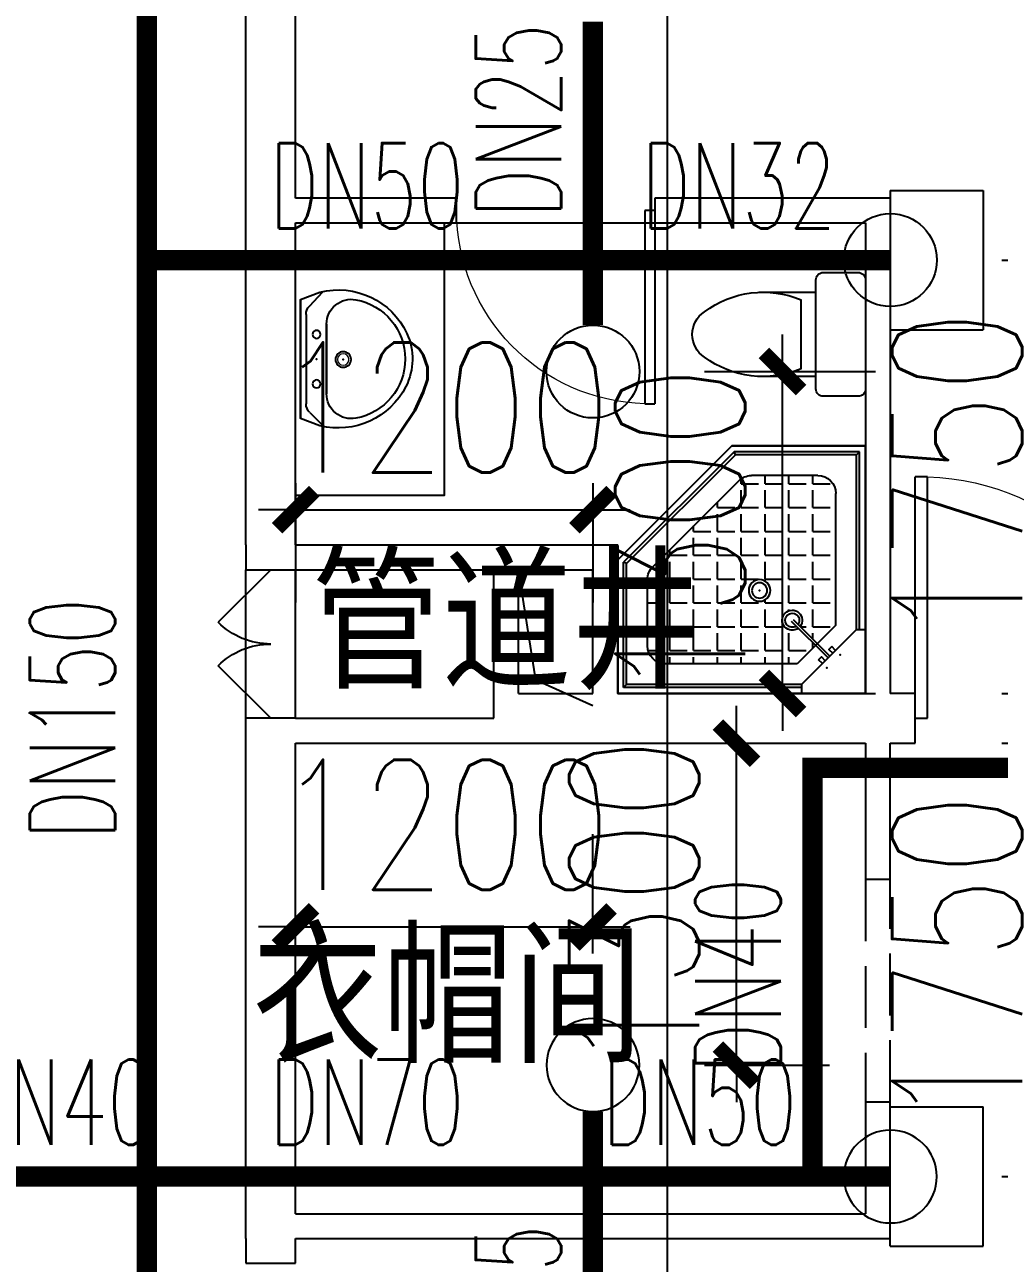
# Model space of a CAD drawing. Extents: x 0 to 2838408, y -923048 to 203859.
# Drawn here: x 2777370 to 2781302, y -674591 to -669591 of the extents above; entities that cross this region are included whole.
import ezdxf

# ---------------------------------------------------------------- set-up
doc = ezdxf.new("R2010")
doc.units = 0
doc.header["$LTSCALE"] = 1000
doc.linetypes.add('DASH', pattern=[0.35, 0.25, -0.1])
for name, color, linetype in [('CLAYER', 7, 'Continuous'), ('DOOR_FIRE', 4, 'Continuous'), ('DOTE', 8, 'Continuous'), ('EQUIP_喷头', 7, 'Continuous'), ('PIPE-喷淋', 6, 'Continuous'), ('TEXT_喷淋', 7, 'Continuous'), ('TWT_DIM', 3, 'Continuous'), ('WALL', 9, 'Continuous'), ('WINDOW', 4, 'Continuous'), ('XREF', 8, 'Continuous'), ('洁具', 213, 'Continuous')]:
    doc.layers.add(name, color=color, linetype=linetype)
doc.styles.add('_TCH_DIM_T3', font='SIMPLEX', dxfattribs={"width": 0.75, "bigfont": 'HZTXT'})
doc.styles.add('_TWT_PIPEDN', font='SIMPLEX', dxfattribs={"width": 0.8, "height": 2.3, "bigfont": 'HZTXT'})
doc.styles.get("Standard").update_dxf_attribs({"font": 'geniso.shx', "bigfont": 'hztxt.shx'})
doc.dimstyles.new('_TWT_ARCH&&150', dxfattribs={"dimtxt": 525, "dimasz": 150, "dimexe": 375, "dimexo": 450, "dimgap": 150, "dimtad": 1, "dimdec": 0, "dimzin": 0, "dimdsep": 46, "dimtxsty": '_TCH_DIM_T3', "dimblk": 'ARCHTICK', "dimcen": 0.09, "dimclrt": 7, "dimazin": 2, "dimtfac": 1, "dimtdec": 0, "dimtix": 1, "dimtmove": 2, "dimatfit": 3, "dimfxl": 1, "dimtolj": 1, "dimtzin": 0, "dimarcsym": 0})

# ---------------------------------------------------------------- blocks, each defined once
blk = doc.blocks.new('1F平面-CAD导入_dwg_Drawing4_t3_dwg_$plan$00001613-474159-1F-927810-1F')
at = {"layer": '洁具'}
for p, q in [((-30, 250), (-170, 250)), ((-200, 169.7), (-430.4, 169.7)), ((-260.4, -139.7), (-260.4, 139.7)), ((-200, -169.7), (-200, -220)), ((-170, -250), (-30, -250))]:
    blk.add_line(p, q, dxfattribs=at)
for points in [[(-200, 220), (-200, 169.7), (-200, -169.7), (-430.4, -169.7)], [(0, -220), (0, 220)]]:
    blk.add_lwpolyline(points, dxfattribs=at)
for centre, radius, start, end in [((-170, 220), 30, 90, 180), ((-30, 220), 30, 0, 90), ((-412.8, -227.4), 397.5, 67.4505, 126.6381), ((-589.6, 0), 109.8, 123.4509, 236.5491), ((-412.8, 227.4), 397.5, 233.3619, 292.5495), ((-170, -220), 30, 180, 270), ((-30, -220), 30, 270, 0)]:
    blk.add_arc(centre, radius, start, end, dxfattribs=at)
blk = doc.blocks.new('$lvtry$00000169')
at = {"color": 0}
for p, q in [((258.9, -36), (258.9, 0)), ((258.9, -36), (36, -258.9)), ((258.9, -24), (976, -24)), ((258.9, -36), (964, -36)), ((964, -36), (976, -24)), ((964, -36), (964, -525.1)), ((976, -24), (976, -530.1)), ((276.1, -120), (120, -276.1)), ((151, -143.9), (297.8, -291)), ((269.6, -212.7), (269.6, -142.7)), ((276.1, -120), (808, -120)), ((365.9, -212.7), (365.9, -142.7)), ((462.1, -212.7), (462.1, -142.7)), ((558.4, -212.7), (558.4, -142.7)), ((654.6, -212.7), (654.6, -142.7)), ((750.9, -212.7), (750.9, -142.7)), ((847.1, -212.7), (847.1, -142.7)), ((143.9, -151), (290.7, -298.1)), ((880, -192), (880, -460.5)), ((173.4, -308.9), (173.4, -238.9)), ((183.4, -212.7), (205.5, -212.7)), ((219.6, -212.7), (243.4, -212.7)), ((269.6, -212.7), (339.6, -212.7)), ((269.6, -262.8), (269.6, -238.9)), ((365.9, -212.7), (435.9, -212.7)), ((365.9, -308.9), (365.9, -238.9)), ((462.1, -212.7), (532.1, -212.7)), ((462.1, -308.9), (462.1, -238.9)), ((558.4, -212.7), (628.4, -212.7)), ((558.4, -308.9), (558.4, -238.9)), ((654.6, -212.7), (724.6, -212.7)), ((654.6, -308.9), (654.6, -238.9)), ((750.9, -212.7), (820.9, -212.7)), ((750.9, -308.9), (750.9, -238.9)), ((847.1, -212.7), (880, -212.7)), ((847.1, -308.9), (847.1, -238.9)), ((36, -258.9), (0, -258.9)), ((24, -258.9), (24, -976)), ((36, -258.9), (36, -964)), ((120, -276.1), (120, -808)), ((120, -308.9), (147.1, -308.9)), ((173.4, -308.9), (243.4, -308.9)), ((173.4, -405.2), (173.4, -335.2)), ((269.6, -405.2), (269.6, -335.2)), ((334.3, -308.9), (339.6, -308.9)), ((365.9, -308.9), (435.9, -308.9)), ((365.9, -405.2), (365.9, -335.2)), ((462.1, -308.9), (532.1, -308.9)), ((462.1, -405.2), (462.1, -335.2)), ((558.4, -308.9), (628.4, -308.9)), ((558.4, -405.2), (558.4, -335.2)), ((654.6, -308.9), (724.6, -308.9)), ((654.6, -405.2), (654.6, -335.2)), ((750.9, -308.9), (820.9, -308.9)), ((750.9, -405.2), (750.9, -335.2)), ((847.1, -308.9), (880, -308.9)), ((847.1, -405.2), (847.1, -335.2)), ((120, -405.2), (147.1, -405.2)), ((173.4, -405.2), (243.4, -405.2)), ((173.4, -501.4), (173.4, -431.4)), ((269.6, -405.2), (339.6, -405.2)), ((269.6, -501.4), (269.6, -431.4)), ((365.9, -405.2), (378.6, -405.2)), ((365.9, -501.4), (365.9, -431.4)), ((462.1, -405.2), (532.1, -405.2)), ((462.1, -501.4), (462.1, -431.4)), ((558.4, -405.2), (628.4, -405.2)), ((558.4, -501.4), (558.4, -431.4)), ((654.6, -405.2), (724.6, -405.2)), ((654.6, -501.4), (654.6, -431.4)), ((750.9, -405.2), (820.9, -405.2)), ((750.9, -501.4), (750.9, -431.4)), ((847.1, -405.2), (880, -405.2)), ((847.1, -501.4), (847.1, -431.4)), ((120, -501.4), (147.1, -501.4)), ((173.4, -501.4), (243.4, -501.4)), ((173.4, -597.7), (173.4, -527.7)), ((269.6, -501.4), (339.6, -501.4)), ((269.6, -597.7), (269.6, -527.7)), ((365.9, -501.4), (435.9, -501.4)), ((365.9, -597.7), (365.9, -527.7)), ((462.1, -501.4), (532.1, -501.4)), ((462.1, -597.7), (462.1, -527.7)), ((858.9, -511.4), (511.4, -858.9)), ((964, -525.1), (525.1, -964)), ((976, -530.1), (530.1, -976)), ((558.4, -501.4), (628.4, -501.4)), ((558.4, -597.7), (558.4, -527.7)), ((654.6, -501.4), (724.6, -501.4)), ((654.6, -597.7), (654.6, -527.7)), ((750.9, -501.4), (820.9, -501.4)), ((750.9, -597.7), (750.9, -527.7)), ((847.1, -501.4), (867.2, -501.4)), ((964, -525.1), (976, -530.1)), ((120, -597.7), (147.1, -597.7)), ((173.4, -597.7), (243.4, -597.7)), ((269.6, -597.7), (339.6, -597.7)), ((365.9, -597.7), (435.9, -597.7)), ((462.1, -597.7), (532.1, -597.7)), ((558.4, -597.7), (628.4, -597.7)), ((654.6, -597.7), (724.6, -597.7)), ((750.9, -597.7), (772.6, -597.7)), ((173.4, -693.9), (173.4, -623.9)), ((269.6, -693.9), (269.6, -623.9)), ((365.9, -693.9), (365.9, -623.9)), ((462.1, -693.9), (462.1, -623.9)), ((558.4, -693.9), (558.4, -623.9)), ((654.6, -693.9), (654.6, -623.9)), ((120, -693.9), (147.1, -693.9)), ((173.4, -693.9), (243.4, -693.9)), ((269.6, -693.9), (339.6, -693.9)), ((365.9, -693.9), (435.9, -693.9)), ((462.1, -693.9), (532.1, -693.9)), ((558.4, -693.9), (628.4, -693.9)), ((654.6, -693.9), (676.4, -693.9)), ((173.4, -790.2), (173.4, -720.2)), ((269.6, -790.2), (269.6, -720.2)), ((365.9, -790.2), (365.9, -720.2)), ((462.1, -790.2), (462.1, -720.2)), ((558.4, -790.2), (558.4, -720.2)), ((120, -790.2), (147.1, -790.2)), ((173.4, -790.2), (243.4, -790.2)), ((269.6, -790.2), (339.6, -790.2)), ((365.9, -790.2), (435.9, -790.2)), ((462.1, -790.2), (532.1, -790.2)), ((558.4, -790.2), (580.1, -790.2)), ((173.4, -877.5), (173.4, -816.4)), ((269.6, -880), (269.6, -816.4)), ((365.9, -880), (365.9, -816.4)), ((462.1, -880), (462.1, -816.4)), ((192, -880), (460.5, -880)), ((36, -964), (24, -976)), ((24, -976), (530.1, -976)), ((36, -964), (525.1, -964)), ((525.1, -964), (530.1, -976))]:
    blk.add_line(p, q, dxfattribs=at)
blk.add_lwpolyline([(0, 0), (0, -1000), (540, -1000), (1000, -540), (1000, 0)], close=True)
for points in [[(0, 0), (0, -1000)], [(0, 0), (1000, 0)], [(1000, 0), (1000, -540)], [(189.7, -136.1), (177.9, -147.9), (162.5, -132.5), (174.3, -120.7)], [(136.1, -189.7), (147.9, -177.9), (132.5, -162.5), (120.7, -174.3)], [(1000, -540), (540, -1000)], [(0, -1000), (540, -1000)]]:
    blk.add_lwpolyline(points, close=True, dxfattribs=at)
for radius in [43.8, 31.1]:
    blk.add_circle((416.2, -427.6), radius, dxfattribs=at)
for centre, radius, start, end in [((808, -192), 72, 0, 90), ((296, -295.7), 40.6, 142.583, 128.4197), ((296, -295.7), 28.6, 145.828, 125.6599), ((808, -460.5), 72, 315, 0), ((192, -808), 72, 180, 270), ((460.5, -808), 72, 270, 315)]:
    blk.add_arc(centre, radius, start, end, dxfattribs=at)
for p in [(156.1, -102.2, 0), (103.2, -155.8, 0), (415.8, -428.1, 0)]:
    blk.add_point(p, dxfattribs=at)
blk = doc.blocks.new('$lvtry$00000178')
at = {"color": 0}
for p, q in [((-238.4, 0), (238.4, 0)), ((-214.1, -36.1), (-272.1, -90.6)), ((-179.8, -22.5), (180.1, -22.5)), ((215.7, -37.5), (268.3, -90.8)), ((-141.7, -105.2), (140.2, -105.2)), ((140.2, -105.2), (-141.7, -105.2))]:
    blk.add_line(p, q, dxfattribs=at)
blk.add_lwpolyline([(-103.6, -429.7, 0.224698), (110.4, -425.4, 0.348046), (268.9, -78.5), (239.5, 0), (-241.3, 0), (-270.7, -78.5, 0.356844)], format="xyb", close=True, dxfattribs=at)
for centre, radius in [((-100, -65), 16.3), ((100, -65), 16.3), ((1.4, -172.5), 31.6)]:
    blk.add_circle(centre, radius, dxfattribs=at)
at = {"color": 0, "lineweight": 13}
blk.add_circle((1.4, -172.5), 23, dxfattribs=at)
at = {"color": 0}
for centre, radius, start, end in [((-179.8, -72.5), 50, 90, 133.181), ((180.1, -72.5), 50, 44.5607, 90), ((-141.7, -205.2), 100, 90, 190.5602), ((140.2, -205.2), 100, 349.4398, 90), ((-0.7, -179), 243.4, 190.5602, 349.4398)]:
    blk.add_arc(centre, radius, start, end, dxfattribs=at)
for p in [(0, -65), (1.4, -172.5)]:
    blk.add_point(p, dxfattribs=at)
blk = doc.blocks.new('A$C70365C93')
at = {"layer": '洁具'}
blk.add_lwpolyline([(-1900, 2300), (-1900, 1700), (-800, 1700), (-800, 2300)], close=True, dxfattribs=at)
blk.add_blockref('$lvtry$00000178', (-1350, 2280), dxfattribs=at)
at = {"layer": '洁具', "rotation": 180}
blk.add_blockref('$lvtry$00000169', (0, 0), dxfattribs=at)
at = {"layer": '洁具', "extrusion": (0, 0, -1), "xscale": -1, "zscale": -1, "rotation": 90}
blk.add_blockref('1F平面-CAD导入_dwg_Drawing4_t3_dwg_$plan$00001613-474159-1F-927810-1F', (1450, 0), dxfattribs=at)
blk = doc.blocks.new('$DorLib2D$00000116')
at = {"color": 0}
for p, q in [((-0.5, 0), (-0.1464, 0.3536)), ((0.5, 0), (0.1464, 0.3536))]:
    blk.add_line(p, q, dxfattribs=at)
for centre, start, end in [((-0.5, 0), 0, 45), ((0.5, 0), 135, 180)]:
    blk.add_arc(centre, 0.5, start, end, dxfattribs=at)
blk = doc.blocks.new('$DorLib2D$00000001')
for p, q in [((0.45, 0.975), (0.5, 0.975)), ((0.45, 0), (0.45, 0.975)), ((0.5, 0), (0.5, 0.975)), ((0.5, 0), (0.45, 0))]:
    blk.add_line(p, q)
at = {"lineweight": 13}
blk.add_arc((0.475, 0), 0.975, 91.4693, 180, dxfattribs=at)
blk = doc.blocks.new('4F1')
blk.add_lwpolyline([(2443616.7, -672341.3), (2443386.5, -672237.7), (2443316.7, -671791.3)])
at = {"layer": 'DOOR_FIRE'}
for p, q in [((2442216.7, -672391.3), (2442216.7, -671791.3)), ((2442416.7, -672391.3), (2442416.7, -671791.3))]:
    blk.add_line(p, q, dxfattribs=at)
at = {"layer": 'DOTE'}
blk.add_line((2443916.7, -606941.3), (2443916.7, -690141.3), dxfattribs=at)
at = {"layer": 'WALL'}
for p, q in [((2442216.7, -670291.3), (2442216.7, -668541.3)), ((2442416.7, -670291.3), (2442416.7, -668641.3)), ((2442216.7, -671691.3), (2442216.7, -670291.3)), ((2443066.7, -670291.3), (2442416.7, -670291.3)), ((2443066.7, -670391.3), (2443066.7, -670291.3)), ((2444816.7, -670291.3), (2443866.7, -670291.3)), ((2443866.7, -670291.3), (2443866.7, -670391.3)), ((2444816.7, -670291.3), (2444816.7, -672291.3)), ((2442416.7, -671691.3), (2442416.7, -670391.3)), ((2442416.7, -670391.3), (2443066.7, -670391.3)), ((2443866.7, -670391.3), (2444716.7, -670391.3)), ((2444716.7, -670391.3), (2444716.7, -672291.3)), ((2442216.7, -671691.3), (2442216.7, -671791.3)), ((2442416.7, -671691.3), (2443216.7, -671691.3)), ((2443216.7, -671691.3), (2443716.7, -671691.3)), ((2443716.7, -672291.3), (2443716.7, -671691.3)), ((2442216.7, -671791.3), (2442416.7, -671791.3)), ((2442416.7, -671791.3), (2443216.7, -671791.3)), ((2443216.7, -672391.3), (2443216.7, -671791.3)), ((2443316.7, -672291.3), (2443316.7, -671791.3)), ((2443316.7, -671791.3), (2443616.7, -671791.3)), ((2443616.7, -672291.3), (2443616.7, -671791.3)), ((2443316.7, -672291.3), (2443616.7, -672291.3)), ((2443716.7, -672291.3), (2444716.7, -672291.3)), ((2444916.7, -672291.3), (2444816.7, -672291.3)), ((2444916.7, -672491.3), (2444916.7, -672291.3)), ((2442416.7, -672391.3), (2442216.7, -672391.3)), ((2442216.7, -674491.3), (2442216.7, -672391.3)), ((2442416.7, -672391.3), (2443216.7, -672391.3)), ((2442416.7, -672491.3), (2443216.7, -672491.3)), ((2442416.7, -674391.3), (2442416.7, -672491.3)), ((2443216.7, -672491.3), (2443616.7, -672491.3)), ((2443616.7, -672491.3), (2444716.7, -672491.3)), ((2444716.7, -672491.3), (2444716.7, -673041.3)), ((2444816.7, -673041.3), (2444816.7, -672491.3)), ((2444816.7, -672491.3), (2444916.7, -672491.3)), ((2444716.7, -673041.3), (2444816.7, -673041.3)), ((2444816.7, -673941.3), (2444716.7, -673941.3)), ((2444716.7, -673941.3), (2444716.7, -674391.3)), ((2444816.7, -674491.3), (2444816.7, -673941.3)), ((2442416.7, -674391.3), (2444716.7, -674391.3)), ((2442216.7, -674491.3), (2442216.7, -674591.3)), ((2442416.7, -674591.3), (2442416.7, -674491.3)), ((2442416.7, -674491.3), (2444816.7, -674491.3)), ((2442216.7, -674591.3), (2442416.7, -674591.3))]:
    blk.add_line(p, q, dxfattribs=at)
at = {"layer": 'WINDOW'}
blk.add_line((2443066.7, -670391.3), (2443866.7, -670391.3), dxfattribs=at)
at = {"layer": 'WINDOW', "linetype": 'DASH'}
for p, q in [((2444716.7, -673041.3), (2444716.7, -673941.3)), ((2444816.7, -673941.3), (2444816.7, -673041.3))]:
    blk.add_line(p, q, dxfattribs=at)
at = {"xscale": -1, "rotation": 89.99999999992463}
blk.add_blockref('A$C70365C93', (2444716.7, -672291.3), dxfattribs=at)
at = {"layer": 'DOOR_FIRE', "xscale": -600, "yscale": 600, "zscale": 200, "rotation": 90}
blk.add_blockref('$DorLib2D$00000116', (2442316.7, -672091.3), dxfattribs=at)
at = {"layer": 'WINDOW', "xscale": 800, "yscale": -800, "zscale": 800}
blk.add_blockref('$DorLib2D$00000001', (2443466.7, -670341.3), dxfattribs=at)
at = {"layer": 'WINDOW', "xscale": -1000, "yscale": 1000, "zscale": -1000, "rotation": 359.9999999999442}
blk.add_blockref('$DorLib2D$00000001', (2445416.7, -672391.3), dxfattribs=at)
at = {"layer": 'CLAYER'}
for s, p in [('管道井', (2442480.9, -672271.1)), ('衣帽间', (2442243.3, -673783.4))]:
    blk.add_text(s, height=525, dxfattribs=at).set_placement(p)
blk = doc.blocks.new('_ArchTick')
at = {"color": 0, "linetype": 'ByBlock', "const_width": 0.4}
blk.add_lwpolyline([(-0.5, -0.5), (0.5, 0.5)], dxfattribs=at)
blk = doc.blocks.new('*D2767')
at = {"layer": 'Defpoints', "color": 0, "linetype": 'ByBlock', "transparency": 16777216}
for p in [(2779662.5, -670991.3), (2780427.4, -670991.3), (2779662.5, -672291.3)]:
    blk.add_point(p, dxfattribs=at)
at = {"layer": 'TWT_DIM', "color": 0, "linetype": 'ByBlock', "lineweight": -2, "transparency": 16777216}
for p, q in [((2780427.4, -670991.3), (2780427.4, -670841.3)), ((2780112.5, -670991.3), (2780802.4, -670991.3)), ((2780427.4, -672291.3), (2780427.4, -670991.3)), ((2780112.5, -672291.3), (2780802.4, -672291.3)), ((2780427.4, -672291.3), (2780427.4, -672441.3))]:
    blk.add_line(p, q, dxfattribs=at)
at = {"layer": 'TWT_DIM', "color": 0, "linetype": 'ByBlock', "lineweight": -2, "transparency": 16777216, "xscale": 150, "yscale": 150, "zscale": 150}
for p, rotation in [((2780427.4, -670991.3), 270), ((2780427.4, -672291.3), 90)]:
    blk.add_blockref('_ArchTick', p, dxfattribs=dict(at, rotation=rotation))
at = {"layer": 'TWT_DIM', "color": 7, "linetype": 'ByBlock', "transparency": 16777216, "insert": (2780014.9, -671641.3), "char_height": 525, "attachment_point": 5, "rotation": 90, "style": '_TCH_DIM_T3'}
blk.add_mtext('\\A1;1300', dxfattribs=at)
blk = doc.blocks.new('*D2768')
at = {"layer": 'Defpoints', "color": 0, "linetype": 'ByBlock', "transparency": 16777216}
for p in [(2779662.5, -672491.3), (2780241.6, -672491.3), (2779662.5, -673791.3)]:
    blk.add_point(p, dxfattribs=at)
at = {"layer": 'TWT_DIM', "color": 0, "linetype": 'ByBlock', "lineweight": -2, "transparency": 16777216}
for p, q in [((2780241.6, -672491.3), (2780241.6, -672341.3)), ((2780112.5, -672491.3), (2780616.6, -672491.3)), ((2780241.6, -673791.3), (2780241.6, -672491.3)), ((2780112.5, -673791.3), (2780616.6, -673791.3)), ((2780241.6, -673791.3), (2780241.6, -673941.3))]:
    blk.add_line(p, q, dxfattribs=at)
at = {"layer": 'TWT_DIM', "color": 0, "linetype": 'ByBlock', "lineweight": -2, "transparency": 16777216, "xscale": 150, "yscale": 150, "zscale": 150}
for p, rotation in [((2780241.6, -672491.3), 270), ((2780241.6, -673791.3), 90)]:
    blk.add_blockref('_ArchTick', p, dxfattribs=dict(at, rotation=rotation))
at = {"layer": 'TWT_DIM', "color": 7, "linetype": 'ByBlock', "transparency": 16777216, "insert": (2779829.1, -673141.3), "char_height": 525, "attachment_point": 5, "rotation": 90, "style": '_TCH_DIM_T3'}
blk.add_mtext('\\A1;1300', dxfattribs=at)
blk = doc.blocks.new('*D3269')
at = {"layer": 'Defpoints', "color": 0, "linetype": 'ByBlock', "transparency": 16777216}
for p in [(2780862.5, -672491.3), (2781544.9, -672491.3), (2780862.5, -674241.3)]:
    blk.add_point(p, dxfattribs=at)
at = {"layer": 'TWT_DIM', "color": 0, "linetype": 'ByBlock', "lineweight": -2, "transparency": 16777216}
for p, q in [((2781312.5, -672491.3), (2781919.9, -672491.3)), ((2781544.9, -674241.3), (2781544.9, -672491.3)), ((2781312.5, -674241.3), (2781919.9, -674241.3))]:
    blk.add_line(p, q, dxfattribs=at)
at = {"layer": 'TWT_DIM', "color": 0, "linetype": 'ByBlock', "lineweight": -2, "transparency": 16777216, "xscale": 150, "yscale": 150, "zscale": 150}
for p, rotation in [((2781544.9, -672491.3), 90), ((2781544.9, -674241.3), 270)]:
    blk.add_blockref('_ArchTick', p, dxfattribs=dict(at, rotation=rotation))
at = {"layer": 'TWT_DIM', "color": 7, "linetype": 'ByBlock', "transparency": 16777216, "insert": (2781132.4, -673366.3), "char_height": 525, "attachment_point": 5, "rotation": 90, "style": '_TCH_DIM_T3'}
blk.add_mtext('\\A1;1750', dxfattribs=at)
blk = doc.blocks.new('*D3271')
at = {"layer": 'Defpoints', "color": 0, "linetype": 'ByBlock', "transparency": 16777216}
for p in [(2779662.5, -673233.6), (2778462.5, -673791.3), (2779662.5, -673791.3)]:
    blk.add_point(p, dxfattribs=at)
at = {"layer": 'TWT_DIM', "color": 0, "linetype": 'ByBlock', "lineweight": -2, "transparency": 16777216}
for p, q in [((2778462.5, -673341.3), (2778462.5, -672858.6)), ((2779662.5, -673341.3), (2779662.5, -672858.6)), ((2778462.5, -673233.6), (2778312.5, -673233.6)), ((2778462.5, -673233.6), (2779662.5, -673233.6)), ((2779662.5, -673233.6), (2779812.5, -673233.6))]:
    blk.add_line(p, q, dxfattribs=at)
at = {"layer": 'TWT_DIM', "color": 0, "linetype": 'ByBlock', "lineweight": -2, "transparency": 16777216, "xscale": 150, "yscale": 150, "zscale": 150}
blk.add_blockref('_ArchTick', (2778462.5, -673233.6), dxfattribs=at)
at = {"layer": 'TWT_DIM', "color": 0, "linetype": 'ByBlock', "lineweight": -2, "transparency": 16777216, "xscale": 150, "yscale": 150, "zscale": 150, "rotation": 180}
blk.add_blockref('_ArchTick', (2779662.5, -673233.6), dxfattribs=at)
at = {"layer": 'TWT_DIM', "color": 7, "linetype": 'ByBlock', "transparency": 16777216, "insert": (2779062.5, -672821.1), "char_height": 525, "attachment_point": 5, "style": '_TCH_DIM_T3'}
blk.add_mtext('\\A1;1200', dxfattribs=at)
blk = doc.blocks.new('*D3273')
at = {"layer": 'Defpoints', "color": 0, "linetype": 'ByBlock', "transparency": 16777216}
for p in [(2780862.5, -670541.3), (2781544.9, -670541.3), (2780862.5, -672291.3)]:
    blk.add_point(p, dxfattribs=at)
at = {"layer": 'TWT_DIM', "color": 0, "linetype": 'ByBlock', "lineweight": -2, "transparency": 16777216}
for p, q in [((2781312.5, -670541.3), (2781919.9, -670541.3)), ((2781544.9, -672291.3), (2781544.9, -670541.3)), ((2781312.5, -672291.3), (2781919.9, -672291.3))]:
    blk.add_line(p, q, dxfattribs=at)
at = {"layer": 'TWT_DIM', "color": 0, "linetype": 'ByBlock', "lineweight": -2, "transparency": 16777216, "xscale": 150, "yscale": 150, "zscale": 150}
for p, rotation in [((2781544.9, -670541.3), 90), ((2781544.9, -672291.3), 270)]:
    blk.add_blockref('_ArchTick', p, dxfattribs=dict(at, rotation=rotation))
at = {"layer": 'TWT_DIM', "color": 7, "linetype": 'ByBlock', "transparency": 16777216, "insert": (2781132.4, -671416.3), "char_height": 525, "attachment_point": 5, "rotation": 90, "style": '_TCH_DIM_T3'}
blk.add_mtext('\\A1;1750', dxfattribs=at)
blk = doc.blocks.new('*D3274')
at = {"layer": 'Defpoints', "color": 0, "linetype": 'ByBlock', "transparency": 16777216}
for p in [(2780095.3, -668641.3), (2780488.7, -668641.3), (2780095.3, -669391.3)]:
    blk.add_point(p, dxfattribs=at)
at = {"layer": 'TWT_DIM', "color": 0, "linetype": 'ByBlock', "lineweight": -2, "transparency": 16777216}
for p, q in [((2780488.7, -668641.3), (2780488.7, -668491.3)), ((2780488.7, -669391.3), (2780488.7, -668641.3)), ((2780545.3, -668641.3), (2780863.7, -668641.3)), ((2780488.7, -669391.3), (2780488.7, -669541.3)), ((2780545.3, -669391.3), (2780863.7, -669391.3))]:
    blk.add_line(p, q, dxfattribs=at)
at = {"layer": 'TWT_DIM', "color": 0, "linetype": 'ByBlock', "lineweight": -2, "transparency": 16777216, "xscale": 150, "yscale": 150, "zscale": 150}
for p, rotation in [((2780488.7, -668641.3), 270), ((2780488.7, -669391.3), 90)]:
    blk.add_blockref('_ArchTick', p, dxfattribs=dict(at, rotation=rotation))
at = {"layer": 'TWT_DIM', "color": 7, "linetype": 'ByBlock', "transparency": 16777216, "insert": (2780076.2, -669016.3), "char_height": 525, "attachment_point": 5, "rotation": 90, "style": '_TCH_DIM_T3'}
blk.add_mtext('\\A1;750', dxfattribs=at)
blk = doc.blocks.new('*D3275')
at = {"layer": 'Defpoints', "color": 0, "linetype": 'ByBlock', "transparency": 16777216}
for p in [(2778462.5, -670991.3), (2779662.5, -670991.3), (2779662.5, -671549)]:
    blk.add_point(p, dxfattribs=at)
at = {"layer": 'TWT_DIM', "color": 0, "linetype": 'ByBlock', "lineweight": -2, "transparency": 16777216}
for p, q in [((2778462.5, -671441.3), (2778462.5, -671924)), ((2779662.5, -671441.3), (2779662.5, -671924)), ((2778462.5, -671549), (2778312.5, -671549)), ((2778462.5, -671549), (2779662.5, -671549)), ((2779662.5, -671549), (2779812.5, -671549))]:
    blk.add_line(p, q, dxfattribs=at)
at = {"layer": 'TWT_DIM', "color": 0, "linetype": 'ByBlock', "lineweight": -2, "transparency": 16777216, "xscale": 150, "yscale": 150, "zscale": 150}
blk.add_blockref('_ArchTick', (2778462.5, -671549), dxfattribs=at)
at = {"layer": 'TWT_DIM', "color": 0, "linetype": 'ByBlock', "lineweight": -2, "transparency": 16777216, "xscale": 150, "yscale": 150, "zscale": 150, "rotation": 180}
blk.add_blockref('_ArchTick', (2779662.5, -671549), dxfattribs=at)
at = {"layer": 'TWT_DIM', "color": 7, "linetype": 'ByBlock', "transparency": 16777216, "insert": (2779062.5, -671136.5), "char_height": 525, "attachment_point": 5, "style": '_TCH_DIM_T3'}
blk.add_mtext('\\A1;1200', dxfattribs=at)
blk = doc.blocks.new('$TwtSys$00000125')
blk.add_circle((0, 0, 0), 1)
blk = doc.blocks.new('$TwtSys$00000131')
for p, q in [((-1.5, 0), (-1.5, 2)), ((-1.5, 2), (1.5, 2)), ((1.5, 0, 0), (1.5, 2, 0)), ((-1.5, 0), (-1, 0)), ((1, 0, 0), (1.5, 0, 0))]:
    blk.add_line(p, q)
blk.add_circle((0, 0), 1)

msp = doc.modelspace()

# ---------------------------------------------------------------- hatches: boundary and pattern name
at = {"layer": 'PIPE-喷淋', "linetype": 'ByBlock'}
for points in [[(2780548.2, -672591.3), (2780507, -672591.3), (2780507, -672550)], [(2780548.2, -672591.3), (2780548.2, -672550), (2780507, -672550)]]:
    msp.add_hatch(color=256, dxfattribs=at).paths.add_polyline_path(points)

# ---------------------------------------------------------------- linework, layer by layer
at = {"layer": 'PIPE-喷淋', "linetype": 'ByBlock', "ltscale": 1.5, "const_width": 82.5}
for points in [[(2777862.5, -667091.3), (2777862.5, -670541.3)], [(2779662.5, -669578.8), (2779662.5, -670541.3)], [(2777862.5, -670541.3), (2777862.5, -674241.3)], [(2779662.5, -670541.3), (2777862.5, -670541.3)], [(2780862.5, -670541.3), (2779662.5, -670541.3)], [(2779662.5, -670541.3), (2779662.5, -670803.8)], [(2780548.2, -674241.3), (2780548.2, -672591.3)], [(2780548.2, -672591.3), (2786112.5, -672591.3)], [(2779662.5, -673978.8), (2779662.5, -674241.3)], [(2777862.5, -674241.3), (2777162.5, -674241.3)], [(2779662.5, -674241.3), (2777862.5, -674241.3)], [(2777862.5, -674241.3), (2777862.5, -675840.5)], [(2779662.5, -674241.3), (2779662.5, -675203.8)], [(2780548.2, -674241.3), (2779662.5, -674241.3)], [(2780862.5, -674241.3), (2780548.2, -674241.3)]]:
    msp.add_lwpolyline(points, dxfattribs=at)

# ---------------------------------------------------------------- block references
at = {"layer": 'EQUIP_喷头', "linetype": 'ByBlock', "xscale": 187.5, "zscale": 187.5}
for name, p, yscale, rotation in [('$TwtSys$00000131', (2780862.5, -670541.3), 187.5, 270), ('$TwtSys$00000125', (2779662.5, -670991.3), 187.5, 270), ('$TwtSys$00000125', (2779662.5, -673791.3), -187.5, 89.99999999999999), ('$TwtSys$00000131', (2780862.5, -674241.3), -187.5, 89.99999999999999)]:
    msp.add_blockref(name, p, dxfattribs=dict(at, yscale=yscale, rotation=rotation))
at = {"layer": 'XREF'}
msp.add_blockref('4F1', (336045.8, 0), dxfattribs=at)

# ---------------------------------------------------------------- texts
at = {"layer": 'TEXT_喷淋', "color": 251, "linetype": 'ByBlock', "style": '_TWT_PIPEDN', "width": 0.64}
for s, rotation, p in [('DN25', 90, (2779535, -670371.1)), ('DN40', 90, (2780420.7, -673821.1)), ('DN40', 0, (2777107.7, -674113.8)), ('DN50', 0, (2779700.6, -674113.8)), ('DN25', 90, (2779535, -675221.1))]:
    msp.add_text(s, height=345, rotation=rotation, dxfattribs=at).set_placement(p)
for s, p in [('DN50', (2778357.7, -670413.8)), ('DN32', (2779857.7, -670413.8))]:
    msp.add_text(s, height=345, dxfattribs=at).set_placement(p)
at = {"layer": 'TEXT_喷淋', "linetype": 'ByBlock', "style": '_TWT_PIPEDN', "width": 0.64}
for s, rotation, p in [('DN150', 90, (2777735, -672880.2)), ('DN70', 0, (2778357.7, -674113.8))]:
    msp.add_text(s, height=345, rotation=rotation, dxfattribs=at).set_placement(p)

# ---------------------------------------------------------------- dimensions: what is measured, and where the dimension line sits
at = {"layer": 'TWT_DIM', "linetype": 'ByBlock'}
for p1, p2, distance, picture, middle in [((2780095.3, -669391.3), (2780095.3, -668641.3), -393.4, '*D3274', (2780076.2, -669016.3)), ((2780862.5, -672291.3), (2780862.5, -670541.3), -682.4, '*D3273', (2781132.4, -671416.3)), ((2778462.5, -670991.3), (2779662.5, -670991.3), -557.7, '*D3275', (2779062.5, -671136.5)), ((2779662.5, -672291.3), (2779662.5, -670991.3), -764.8, '*D2767', (2780014.9, -671641.3)), ((2779662.5, -673791.3), (2779662.5, -672491.3), -579, '*D2768', (2779829.1, -673141.3)), ((2780862.5, -674241.3), (2780862.5, -672491.3), -682.4, '*D3269', (2781132.4, -673366.3)), ((2778462.5, -673791.3), (2779662.5, -673791.3), 557.7, '*D3271', (2779062.5, -672821.1))]:
    dim = msp.add_aligned_dim(p1=p1, p2=p2, distance=distance, dimstyle='_TWT_ARCH&&150', dxfattribs=at)
    dim.commit()
    dim.dimension.update_dxf_attribs({"geometry": picture, "text_midpoint": middle})

doc.saveas('drawing.dxf')
